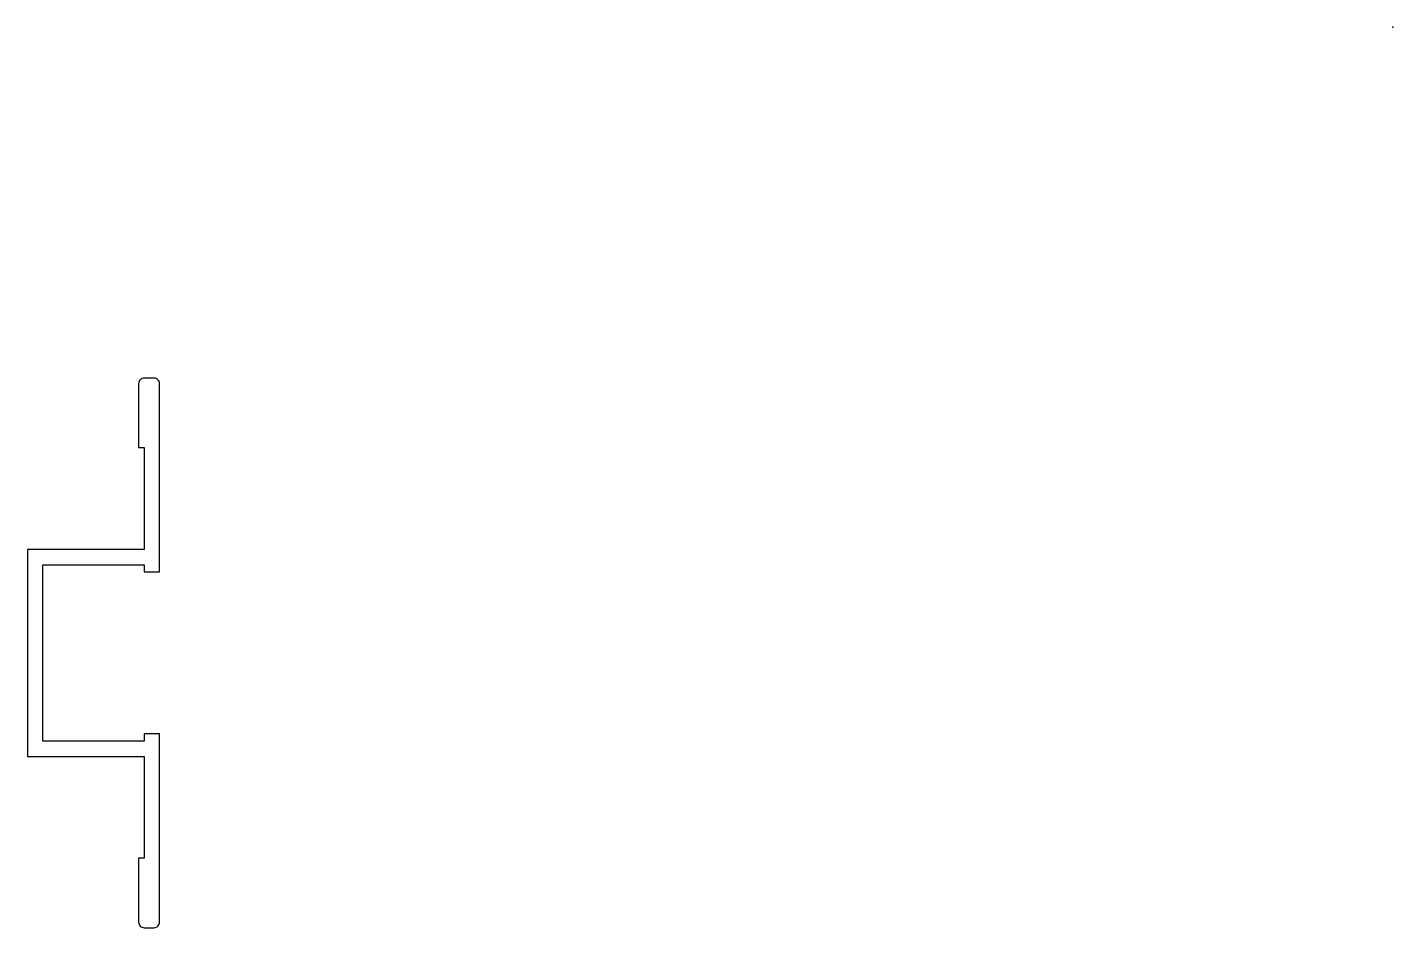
# Model space of a CAD drawing. Extents: x 825 to 949, y 616 to 698.
import ezdxf

# ---------------------------------------------------------------- set-up
doc = ezdxf.new("R2010")
doc.units = 0
doc.layers.add('252', color=7, linetype='CONTINUOUS')
doc.layers.add('ANA', color=220, linetype='CONTINUOUS')

msp = doc.modelspace()

# ---------------------------------------------------------------- linework, layer by layer
at = {"layer": '252', "color": 252, "linetype": 'CONTINUOUS'}
msp.add_point((948.91, 697.88), dxfattribs=at)
at = {"layer": 'ANA', "color": 0}
msp.add_lwpolyline([(824.95, 650.47), (824.95, 640.72), (824.95, 631.67), (835.55, 631.67), (835.55, 622.42), (835.05, 622.42), (835.05, 616.62, 0.414214), (835.55, 616.12), (836.45, 616.12, 0.414214), (836.95, 616.62), (836.95, 633.72), (835.55, 633.72), (835.55, 633.07), (826.35, 633.07), (826.35, 640.72), (826.35, 649.07), (835.55, 649.07), (835.55, 648.42), (836.95, 648.42), (836.95, 665.52, 0.414214), (836.45, 666.02), (835.55, 666.02, 0.414214), (835.05, 665.52), (835.05, 659.72), (835.55, 659.72), (835.55, 650.47)], format="xyb", close=True, dxfattribs=at)

doc.saveas('drawing.dxf')
